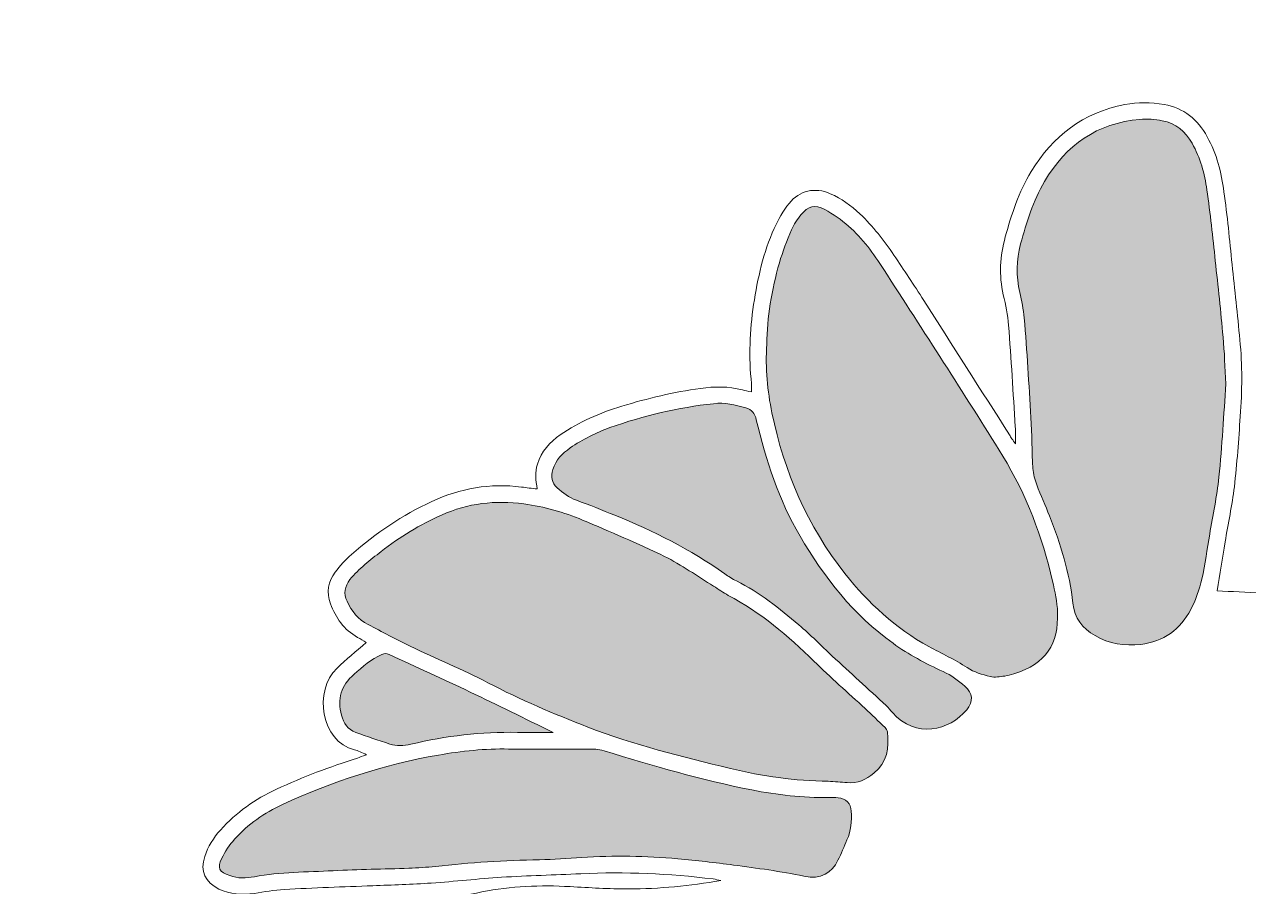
# Model space of a CAD drawing. Extents: x 36 to 261, y -263 to -69.
# Drawn here: x 36.4 to 158, y -155 to -69.4 of the extents above; entities that cross this region are included whole.
import ezdxf

# ---------------------------------------------------------------- set-up
doc = ezdxf.new("R2010")
doc.units = 0
doc.header["$MEASUREMENT"] = 0
doc.layers.add('Layer 2', color=7, linetype='Continuous', lineweight=0)

# ---------------------------------------------------------------- blocks, each defined once
blk = doc.blocks.new('Block_1')
at = {"layer": 'Layer 2', "true_color": 0xd18933, "transparency": 33554687}
h = blk.add_hatch(color=23, dxfattribs=at)
h.dxf.hatch_style = 2
edge = h.paths.add_edge_path()
edge.add_spline(control_points=[(135.71, -98.55), (135.97, -101.85), (136.18, -105.15), (136.38, -108.45), (136.48, -110.13), (136.47, -111.81), (136.57, -113.49), (136.6, -114.05), (136.76, -114.62), (136.95, -115.14), (137.34, -116.18), (137.81, -117.19), (138.22, -118.22), (139.32, -121.02), (140.22, -123.86), (140.53, -126.87), (140.69, -128.35), (141.49, -129.38), (142.74, -130.1), (144.14, -130.9), (145.67, -131.16), (147.27, -130.97), (149.54, -130.7), (151.2, -129.48), (152.25, -127.51), (152.75, -126.57), (153.1, -125.52), (153.34, -124.48), (153.68, -123.01), (153.87, -121.51), (154.12, -120.02), (154.43, -118.14), (154.85, -116.27), (155.04, -114.37), (155.35, -111.25), (155.52, -108.12), (155.73, -105.11), (155.64, -103.47), (155.59, -101.96), (155.45, -100.46), (155.23, -97.93), (154.95, -95.41), (154.68, -92.89), (154.42, -90.54), (154.18, -88.18), (153.85, -85.84), (153.61, -84.23), (153.19, -82.66), (152.38, -81.22), (151.71, -80.05), (150.75, -79.22), (149.41, -78.97), (148.69, -78.84), (147.92, -78.77), (147.19, -78.84), (142.95, -79.21), (139.87, -81.37), (137.72, -85.01), (136.57, -86.95), (135.96, -89.07), (135.35, -91.21), (134.89, -92.82), (134.92, -94.41), (135.26, -96.03), (135.43, -96.87), (135.65, -97.7), (135.71, -98.55)], knot_values=[0, 0, 0, 0, 1, 1, 1, 2, 2, 2, 3, 3, 3, 4, 4, 4, 5, 5, 5, 6, 6, 6, 7, 7, 7, 8, 8, 8, 9, 9, 9, 10, 10, 10, 11, 11, 11, 12, 12, 12, 13, 13, 13, 14, 14, 14, 15, 15, 15, 16, 16, 16, 17, 17, 17, 18, 18, 18, 19, 19, 19, 20, 20, 20, 21, 21, 21, 22, 22, 22, 22], degree=3, periodic=0)
h = blk.add_hatch(color=23, dxfattribs=at)
h.dxf.hatch_style = 2
edge = h.paths.add_edge_path()
edge.add_spline(control_points=[(117.91, -123.94), (120.23, -126.88), (122.93, -129.37), (126.24, -131.18), (127.51, -131.87), (128.82, -132.48), (130.04, -133.28), (130.71, -133.73), (131.55, -133.96), (132.34, -134.16), (132.78, -134.28), (133.29, -134.16), (133.77, -134.11), (134.08, -134.07), (134.38, -133.97), (134.68, -133.88), (137.92, -132.94), (139.11, -130.87), (139.02, -127.8), (138.98, -126.75), (138.75, -125.71), (138.51, -124.68), (137.5, -120.29), (135.93, -116.1), (133.57, -112.27), (129.72, -106.04), (125.72, -99.9), (121.76, -93.74), (120.76, -92.18), (119.67, -90.67), (118.27, -89.44), (117.55, -88.8), (116.74, -88.24), (115.9, -87.78), (114.96, -87.26), (114.22, -87.46), (113.56, -88.29), (113.19, -88.76), (112.84, -89.26), (112.61, -89.8), (112.15, -90.88), (111.72, -91.97), (111.4, -93.09), (110.63, -95.78), (110.18, -98.53), (110.15, -101.15), (109.99, -103.58), (110.21, -105.8), (110.66, -107.98), (111.87, -113.83), (114.18, -119.21), (117.91, -123.94)], knot_values=[0, 0, 0, 0, 1, 1, 1, 2, 2, 2, 3, 3, 3, 4, 4, 4, 5, 5, 5, 6, 6, 6, 7, 7, 7, 8, 8, 8, 9, 9, 9, 10, 10, 10, 11, 11, 11, 12, 12, 12, 13, 13, 13, 14, 14, 14, 15, 15, 15, 16, 16, 16, 17, 17, 17, 17], degree=3, periodic=0)
h = blk.add_hatch(color=23, dxfattribs=at)
h.dxf.hatch_style = 2
edge = h.paths.add_edge_path()
edge.add_spline(control_points=[(91.25, -116.66), (92.53, -117.11), (93.79, -117.64), (95.06, -118.15), (98.9, -119.71), (102.58, -121.55), (105.97, -123.95), (106.34, -124.22), (106.72, -124.47), (107.13, -124.67), (109.43, -125.8), (111.4, -127.4), (113.34, -129.04), (114.49, -130.01), (115.54, -131.1), (116.65, -132.13), (118.43, -133.77), (120.22, -135.4), (122, -137.04), (122.23, -137.26), (122.42, -137.51), (122.63, -137.74), (124.94, -140.37), (128.28, -139.52), (130, -137.47), (130.69, -136.64), (130.6, -135.83), (129.81, -135.12), (129.16, -134.55), (128.46, -134.04), (127.66, -133.67), (125.93, -132.87), (124.24, -131.98), (122.68, -130.86), (118.76, -128.05), (115.86, -124.34), (113.45, -120.22), (111.35, -116.62), (110.05, -112.71), (109.11, -108.66), (108.96, -108.02), (108.66, -107.66), (108.06, -107.49), (107.02, -107.19), (105.97, -106.91), (104.86, -107.07), (101.34, -107.45), (97.92, -108.26), (94.58, -109.45), (93.19, -109.95), (91.86, -110.61), (90.64, -111.46), (89.85, -112.01), (89.19, -112.66), (88.91, -113.61), (88.7, -114.31), (88.78, -114.92), (89.33, -115.41), (89.9, -115.92), (90.49, -116.39), (91.25, -116.66)], knot_values=[0, 0, 0, 0, 1, 1, 1, 2, 2, 2, 3, 3, 3, 4, 4, 4, 5, 5, 5, 6, 6, 6, 7, 7, 7, 8, 8, 8, 9, 9, 9, 10, 10, 10, 11, 11, 11, 12, 12, 12, 13, 13, 13, 14, 14, 14, 15, 15, 15, 16, 16, 16, 17, 17, 17, 18, 18, 18, 19, 19, 19, 20, 20, 20, 20], degree=3, periodic=0)
h = blk.add_hatch(color=23, dxfattribs=at)
h.dxf.hatch_style = 2
edge = h.paths.add_edge_path()
edge.add_spline(control_points=[(74.74, -131.15), (77.3, -132.38), (79.94, -133.46), (82.46, -134.78), (85.68, -136.46), (89, -137.87), (92.37, -139.18), (96.96, -140.97), (101.75, -142.12), (106.53, -143.29), (109.72, -144.08), (112.96, -144.51), (116.25, -144.56), (116.88, -144.6), (117.5, -144.63), (118.13, -144.69), (119.16, -144.78), (120, -144.41), (120.79, -143.76), (122.11, -142.67), (122.32, -141.23), (122.12, -139.66), (122.11, -139.51), (122, -139.33), (121.89, -139.22), (121.24, -138.59), (120.57, -137.96), (119.91, -137.34), (118.21, -135.77), (116.47, -134.25), (114.83, -132.64), (112.25, -130.11), (109.53, -127.79), (106.32, -126.1), (105.82, -125.83), (105.36, -125.49), (104.87, -125.19), (103.25, -124.19), (101.68, -123.07), (99.98, -122.23), (97.32, -120.93), (94.59, -119.78), (91.86, -118.63), (90, -117.85), (88.05, -117.29), (86.04, -117.02), (83.2, -116.64), (80.46, -116.95), (77.85, -118.13), (75.72, -119.1), (73.7, -120.28), (71.86, -121.74), (70.77, -122.6), (69.64, -123.44), (68.76, -124.54), (68.22, -125.21), (68.12, -125.91), (68.48, -126.69), (68.94, -127.67), (69.57, -128.49), (70.56, -129), (71.95, -129.71), (73.32, -130.47), (74.74, -131.15)], knot_values=[0, 0, 0, 0, 1, 1, 1, 2, 2, 2, 3, 3, 3, 4, 4, 4, 5, 5, 5, 6, 6, 6, 7, 7, 7, 8, 8, 8, 9, 9, 9, 10, 10, 10, 11, 11, 11, 12, 12, 12, 13, 13, 13, 14, 14, 14, 15, 15, 15, 16, 16, 16, 17, 17, 17, 18, 18, 18, 19, 19, 19, 20, 20, 20, 21, 21, 21, 21], degree=3, periodic=0)
h = blk.add_hatch(color=23, dxfattribs=at)
h.dxf.hatch_style = 2
edge = h.paths.add_edge_path()
edge.add_spline(control_points=[(74.82, -140.88), (78.29, -140.05), (81.81, -139.63), (85.39, -139.71), (86.52, -139.74), (87.65, -139.72), (88.95, -139.72), (86.07, -138.31), (83.39, -136.98), (80.7, -135.7), (78.03, -134.43), (75.33, -133.21), (72.66, -131.96), (72.38, -131.83), (72.19, -131.87), (71.94, -131.98), (70.86, -132.42), (70.03, -133.2), (69.17, -133.94), (67.88, -135.04), (67.48, -136.38), (67.92, -138.01), (68.14, -138.79), (68.54, -139.43), (69.33, -139.71), (70.45, -140.11), (71.58, -140.51), (72.72, -140.86), (73.4, -141.07), (74.1, -141.05), (74.82, -140.88)], knot_values=[0, 0, 0, 0, 1, 1, 1, 2, 2, 2, 3, 3, 3, 4, 4, 4, 5, 5, 5, 6, 6, 6, 7, 7, 7, 8, 8, 8, 9, 9, 9, 10, 10, 10, 10], degree=3, periodic=0)
h = blk.add_hatch(color=23, dxfattribs=at)
h.dxf.hatch_style = 2
edge = h.paths.add_edge_path()
edge.add_spline(control_points=[(113.84, -153.99), (115.55, -154.37), (116.58, -153.63), (117.21, -152.41), (117.55, -151.75), (117.81, -151.05), (118.11, -150.38), (118.53, -149.47), (118.58, -148.51), (118.54, -147.54), (118.5, -146.77), (118, -146.27), (117.24, -146.2), (116.93, -146.16), (116.62, -146.17), (116.3, -146.17), (113.73, -146.21), (111.18, -145.91), (108.66, -145.42), (103.69, -144.44), (98.83, -143.03), (93.99, -141.54), (93.72, -141.46), (93.44, -141.38), (93.16, -141.38), (91.28, -141.37), (89.4, -141.38), (87.52, -141.38), (87.52, -141.37), (87.52, -141.37), (87.52, -141.37), (86.52, -141.37), (85.52, -141.39), (84.52, -141.36), (82.18, -141.31), (79.85, -141.56), (77.55, -141.96), (72.17, -142.9), (67.02, -144.59), (62.06, -146.87), (60.26, -147.7), (58.64, -148.82), (57.31, -150.31), (56.8, -150.87), (56.37, -151.53), (56.03, -152.21), (55.56, -153.18), (55.78, -153.55), (56.82, -153.93), (57.63, -154.22), (58.47, -154.19), (59.27, -154.04), (61.86, -153.53), (64.49, -153.6), (67.1, -153.44), (69.61, -153.3), (72.12, -153.29), (74.62, -153.2), (75.51, -153.17), (76.39, -153.1), (77.27, -153.01), (80.69, -152.63), (84.13, -152.41), (87.58, -152.35), (88.98, -152.32), (90.37, -152.23), (91.76, -152.13), (94.96, -151.91), (98.14, -151.97), (101.33, -152.26), (103.17, -152.43), (105.01, -152.63), (106.84, -152.88), (109.18, -153.2), (111.53, -153.49), (113.84, -153.99)], knot_values=[0, 0, 0, 0, 1, 1, 1, 2, 2, 2, 3, 3, 3, 4, 4, 4, 5, 5, 5, 6, 6, 6, 7, 7, 7, 8, 8, 8, 9, 9, 9, 10, 10, 10, 11, 11, 11, 12, 12, 12, 13, 13, 13, 14, 14, 14, 15, 15, 15, 16, 16, 16, 17, 17, 17, 18, 18, 18, 19, 19, 19, 20, 20, 20, 21, 21, 21, 22, 22, 22, 23, 23, 23, 24, 24, 24, 25, 25, 25, 25], degree=3, periodic=0)
at = {"layer": 'Layer 2'}
for points, knots in [([(135.71, -98.55), (135.97, -101.85), (136.18, -105.15), (136.38, -108.45), (136.48, -110.13), (136.47, -111.81), (136.57, -113.49), (136.6, -114.05), (136.76, -114.62), (136.95, -115.14), (137.34, -116.18), (137.81, -117.19), (138.22, -118.22), (139.32, -121.02), (140.22, -123.86), (140.53, -126.87), (140.69, -128.35), (141.49, -129.38), (142.74, -130.1), (144.14, -130.9), (145.67, -131.16), (147.27, -130.97), (149.54, -130.7), (151.2, -129.48), (152.25, -127.51), (152.75, -126.57), (153.1, -125.52), (153.34, -124.48), (153.68, -123.01), (153.87, -121.51), (154.12, -120.02), (154.43, -118.14), (154.85, -116.27), (155.04, -114.37), (155.35, -111.25), (155.52, -108.12), (155.73, -105.11), (155.64, -103.47), (155.59, -101.96), (155.45, -100.46), (155.23, -97.93), (154.95, -95.41), (154.68, -92.89), (154.42, -90.54), (154.18, -88.18), (153.85, -85.84), (153.61, -84.23), (153.19, -82.66), (152.38, -81.22), (151.71, -80.05), (150.75, -79.22), (149.41, -78.97), (148.69, -78.84), (147.92, -78.77), (147.19, -78.84), (142.95, -79.21), (139.87, -81.37), (137.72, -85.01), (136.57, -86.95), (135.96, -89.07), (135.35, -91.21), (134.89, -92.82), (134.92, -94.41), (135.26, -96.03), (135.43, -96.87), (135.65, -97.7), (135.71, -98.55)], [0, 0, 0, 0, 1, 1, 1, 2, 2, 2, 3, 3, 3, 4, 4, 4, 5, 5, 5, 6, 6, 6, 7, 7, 7, 8, 8, 8, 9, 9, 9, 10, 10, 10, 11, 11, 11, 12, 12, 12, 13, 13, 13, 14, 14, 14, 15, 15, 15, 16, 16, 16, 17, 17, 17, 18, 18, 18, 19, 19, 19, 20, 20, 20, 21, 21, 21, 22, 22, 22, 22]), ([(117.91, -123.94), (120.23, -126.88), (122.93, -129.37), (126.24, -131.18), (127.51, -131.87), (128.82, -132.48), (130.04, -133.28), (130.71, -133.73), (131.55, -133.96), (132.34, -134.16), (132.78, -134.28), (133.29, -134.16), (133.77, -134.11), (134.08, -134.07), (134.38, -133.97), (134.68, -133.88), (137.92, -132.94), (139.11, -130.87), (139.02, -127.8), (138.98, -126.75), (138.75, -125.71), (138.51, -124.68), (137.5, -120.29), (135.93, -116.1), (133.57, -112.27), (129.72, -106.04), (125.72, -99.9), (121.76, -93.74), (120.76, -92.18), (119.67, -90.67), (118.27, -89.44), (117.55, -88.8), (116.74, -88.24), (115.9, -87.78), (114.96, -87.26), (114.22, -87.46), (113.56, -88.29), (113.19, -88.76), (112.84, -89.26), (112.61, -89.8), (112.15, -90.88), (111.72, -91.97), (111.4, -93.09), (110.63, -95.78), (110.18, -98.53), (110.15, -101.15), (109.99, -103.58), (110.21, -105.8), (110.66, -107.98), (111.87, -113.83), (114.18, -119.21), (117.91, -123.94)], [0, 0, 0, 0, 1, 1, 1, 2, 2, 2, 3, 3, 3, 4, 4, 4, 5, 5, 5, 6, 6, 6, 7, 7, 7, 8, 8, 8, 9, 9, 9, 10, 10, 10, 11, 11, 11, 12, 12, 12, 13, 13, 13, 14, 14, 14, 15, 15, 15, 16, 16, 16, 17, 17, 17, 17]), ([(91.25, -116.66), (92.53, -117.11), (93.79, -117.64), (95.06, -118.15), (98.9, -119.71), (102.58, -121.55), (105.97, -123.95), (106.34, -124.22), (106.72, -124.47), (107.13, -124.67), (109.43, -125.8), (111.4, -127.4), (113.34, -129.04), (114.49, -130.01), (115.54, -131.1), (116.65, -132.13), (118.43, -133.77), (120.22, -135.4), (122, -137.04), (122.23, -137.26), (122.42, -137.51), (122.63, -137.74), (124.94, -140.37), (128.28, -139.52), (130, -137.47), (130.69, -136.64), (130.6, -135.83), (129.81, -135.12), (129.16, -134.55), (128.46, -134.04), (127.66, -133.67), (125.93, -132.87), (124.24, -131.98), (122.68, -130.86), (118.76, -128.05), (115.86, -124.34), (113.45, -120.22), (111.35, -116.62), (110.05, -112.71), (109.11, -108.66), (108.96, -108.02), (108.66, -107.66), (108.06, -107.49), (107.02, -107.19), (105.97, -106.91), (104.86, -107.07), (101.34, -107.45), (97.92, -108.26), (94.58, -109.45), (93.19, -109.95), (91.86, -110.61), (90.64, -111.46), (89.85, -112.01), (89.19, -112.66), (88.91, -113.61), (88.7, -114.31), (88.78, -114.92), (89.33, -115.41), (89.9, -115.92), (90.49, -116.39), (91.25, -116.66)], [0, 0, 0, 0, 1, 1, 1, 2, 2, 2, 3, 3, 3, 4, 4, 4, 5, 5, 5, 6, 6, 6, 7, 7, 7, 8, 8, 8, 9, 9, 9, 10, 10, 10, 11, 11, 11, 12, 12, 12, 13, 13, 13, 14, 14, 14, 15, 15, 15, 16, 16, 16, 17, 17, 17, 18, 18, 18, 19, 19, 19, 20, 20, 20, 20]), ([(74.74, -131.15), (77.3, -132.38), (79.94, -133.46), (82.46, -134.78), (85.68, -136.46), (89, -137.87), (92.37, -139.18), (96.96, -140.97), (101.75, -142.12), (106.53, -143.29), (109.72, -144.08), (112.96, -144.51), (116.25, -144.56), (116.88, -144.6), (117.5, -144.63), (118.13, -144.69), (119.16, -144.78), (120, -144.41), (120.79, -143.76), (122.11, -142.67), (122.32, -141.23), (122.12, -139.66), (122.11, -139.51), (122, -139.33), (121.89, -139.22), (121.24, -138.59), (120.57, -137.96), (119.91, -137.34), (118.21, -135.77), (116.47, -134.25), (114.83, -132.64), (112.25, -130.11), (109.53, -127.79), (106.32, -126.1), (105.82, -125.83), (105.36, -125.49), (104.87, -125.19), (103.25, -124.19), (101.68, -123.07), (99.98, -122.23), (97.32, -120.93), (94.59, -119.78), (91.86, -118.63), (90, -117.85), (88.05, -117.29), (86.04, -117.02), (83.2, -116.64), (80.46, -116.95), (77.85, -118.13), (75.72, -119.1), (73.7, -120.28), (71.86, -121.74), (70.77, -122.6), (69.64, -123.44), (68.76, -124.54), (68.22, -125.21), (68.12, -125.91), (68.48, -126.69), (68.94, -127.67), (69.57, -128.49), (70.56, -129), (71.95, -129.71), (73.32, -130.47), (74.74, -131.15)], [0, 0, 0, 0, 1, 1, 1, 2, 2, 2, 3, 3, 3, 4, 4, 4, 5, 5, 5, 6, 6, 6, 7, 7, 7, 8, 8, 8, 9, 9, 9, 10, 10, 10, 11, 11, 11, 12, 12, 12, 13, 13, 13, 14, 14, 14, 15, 15, 15, 16, 16, 16, 17, 17, 17, 18, 18, 18, 19, 19, 19, 20, 20, 20, 21, 21, 21, 21]), ([(74.82, -140.88), (78.29, -140.05), (81.81, -139.63), (85.39, -139.71), (86.52, -139.74), (87.65, -139.72), (88.95, -139.72), (86.07, -138.31), (83.39, -136.98), (80.7, -135.7), (78.03, -134.43), (75.33, -133.21), (72.66, -131.96), (72.38, -131.83), (72.19, -131.87), (71.94, -131.98), (70.86, -132.42), (70.03, -133.2), (69.17, -133.94), (67.88, -135.04), (67.48, -136.38), (67.92, -138.01), (68.14, -138.79), (68.54, -139.43), (69.33, -139.71), (70.45, -140.11), (71.58, -140.51), (72.72, -140.86), (73.4, -141.07), (74.1, -141.05), (74.82, -140.88)], [0, 0, 0, 0, 1, 1, 1, 2, 2, 2, 3, 3, 3, 4, 4, 4, 5, 5, 5, 6, 6, 6, 7, 7, 7, 8, 8, 8, 9, 9, 9, 10, 10, 10, 10]), ([(113.84, -153.99), (115.55, -154.37), (116.58, -153.63), (117.21, -152.41), (117.55, -151.75), (117.81, -151.05), (118.11, -150.38), (118.53, -149.47), (118.58, -148.51), (118.54, -147.54), (118.5, -146.77), (118, -146.27), (117.24, -146.2), (116.93, -146.16), (116.62, -146.17), (116.3, -146.17), (113.73, -146.21), (111.18, -145.91), (108.66, -145.42), (103.69, -144.44), (98.83, -143.03), (93.99, -141.54), (93.72, -141.46), (93.44, -141.38), (93.16, -141.38), (91.28, -141.37), (89.4, -141.38), (87.52, -141.38), (87.52, -141.37), (87.52, -141.37), (87.52, -141.37), (86.52, -141.37), (85.52, -141.39), (84.52, -141.36), (82.18, -141.31), (79.85, -141.56), (77.55, -141.96), (72.17, -142.9), (67.02, -144.59), (62.06, -146.87), (60.26, -147.7), (58.64, -148.82), (57.31, -150.31), (56.8, -150.87), (56.37, -151.53), (56.03, -152.21), (55.56, -153.18), (55.78, -153.55), (56.82, -153.93), (57.63, -154.22), (58.47, -154.19), (59.27, -154.04), (61.86, -153.53), (64.49, -153.6), (67.1, -153.44), (69.61, -153.3), (72.12, -153.29), (74.62, -153.2), (75.51, -153.17), (76.39, -153.1), (77.27, -153.01), (80.69, -152.63), (84.13, -152.41), (87.58, -152.35), (88.98, -152.32), (90.37, -152.23), (91.76, -152.13), (94.96, -151.91), (98.14, -151.97), (101.33, -152.26), (103.17, -152.43), (105.01, -152.63), (106.84, -152.88), (109.18, -153.2), (111.53, -153.49), (113.84, -153.99)], [0, 0, 0, 0, 1, 1, 1, 2, 2, 2, 3, 3, 3, 4, 4, 4, 5, 5, 5, 6, 6, 6, 7, 7, 7, 8, 8, 8, 9, 9, 9, 10, 10, 10, 11, 11, 11, 12, 12, 12, 13, 13, 13, 14, 14, 14, 15, 15, 15, 16, 16, 16, 17, 17, 17, 18, 18, 18, 19, 19, 19, 20, 20, 20, 21, 21, 21, 22, 22, 22, 23, 23, 23, 24, 24, 24, 25, 25, 25, 25])]:
    blk.add_open_spline(points, degree=3, knots=knots, dxfattribs=at)
blk = doc.blocks.new('Block_0')
at = {"layer": 'Layer 2'}
for points, knots in [([(257.83, -130.27), (256.68, -129.38), (255.38, -128.72), (254.03, -128.17), (251.49, -127.14), (248.92, -126.23), (246.17, -125.95), (245.49, -125.88), (244.8, -125.83), (243.91, -125.76), (244.36, -125.54), (244.61, -125.42), (244.86, -125.3), (247.17, -124.19), (249.5, -123.11), (251.79, -121.95), (253.77, -120.95), (255.71, -119.87), (257.67, -118.82), (257.99, -118.65), (258.32, -118.46), (258.59, -118.21), (259.08, -117.74), (259.08, -117.16), (258.54, -116.73), (258.19, -116.46), (257.76, -116.27), (257.34, -116.1), (255.57, -115.39), (253.67, -115.36), (251.82, -115.05), (250.6, -114.85), (249.38, -115.02), (248.16, -115.03), (246.24, -115.03), (244.35, -115.07), (242.45, -115.39), (239.67, -115.86), (236.88, -116.2), (234.18, -117.1), (232.4, -117.69), (230.57, -118.12), (228.77, -118.65), (226.95, -119.2), (225.13, -119.77), (223.32, -120.37), (220.62, -121.26), (217.93, -122.2), (215.24, -123.11), (215.01, -123.19), (214.77, -123.24), (214.53, -123.3), (214.69, -122.99), (214.9, -122.82), (215.13, -122.67), (216.14, -121.98), (217.15, -121.27), (218.17, -120.6), (219.7, -119.61), (221.19, -118.53), (222.81, -117.7), (225.72, -116.2), (228.68, -114.79), (231.68, -113.48), (233.87, -112.53), (236.18, -111.87), (238.38, -110.94), (241.52, -109.63), (244.81, -108.84), (248.04, -107.83), (249.21, -107.46), (250.4, -107.17), (251.57, -106.82), (252.09, -106.66), (252.53, -106.35), (252.53, -105.76), (252.54, -105.13), (252.02, -104.93), (251.51, -104.77), (249.24, -104.03), (246.9, -103.71), (244.52, -103.82), (242.85, -103.9), (241.17, -104.09), (239.52, -104.39), (235.8, -105.07), (232.14, -106.04), (228.49, -107.06), (228.32, -107.11), (228.15, -107.13), (227.97, -107.16), (228.08, -106.96), (228.22, -106.87), (228.36, -106.79), (231.94, -104.84), (235.53, -102.93), (239.3, -101.35), (240.74, -100.75), (242.13, -100.02), (243.48, -99.23), (244.67, -98.54), (244.65, -97.61), (243.55, -96.8), (242.61, -96.1), (241.53, -95.82), (240.37, -95.71), (237.57, -95.45), (234.83, -95.84), (232.16, -96.53), (229.82, -97.13), (227.51, -97.89), (225.26, -98.76), (222.23, -99.92), (219.27, -101.26), (216.28, -102.53), (215.76, -102.75), (215.25, -103), (214.75, -103.28), (211.86, -104.9), (209.12, -106.75), (206.46, -108.72), (204.4, -110.24), (202.36, -111.8), (200.31, -113.34), (200.05, -113.53), (199.77, -113.7), (199.5, -113.87), (199.58, -113.53), (199.74, -113.3), (199.91, -113.09), (202.83, -109.36), (205.79, -105.67), (208.65, -101.89), (213, -96.16), (217.52, -90.59), (222.64, -85.52), (224.13, -84.05), (225.43, -82.42), (226.53, -80.64), (227.12, -79.67), (227.46, -78.63), (227.45, -77.48), (227.43, -76.51), (227.02, -75.83), (226.1, -75.4), (224.97, -74.87), (223.81, -74.74), (222.6, -74.87), (220.64, -75.07), (218.72, -75.43), (216.84, -76.03), (212.07, -77.56), (207.47, -79.41), (203.36, -82.34), (200.29, -84.54), (197.25, -86.75), (194.71, -89.57), (193.05, -91.41), (191.47, -93.33), (189.86, -95.21), (189.65, -95.46), (189.44, -95.71), (189.23, -95.96), (189.17, -95.93), (189.12, -95.9), (189.07, -95.86), (189.34, -95.25), (189.6, -94.63), (189.87, -94.02), (191.59, -90.16), (193.34, -86.32), (194.63, -82.3), (195.59, -79.27), (196.89, -76.4), (198.39, -73.61), (198.82, -72.81), (199.24, -71.99), (199.55, -71.14), (199.91, -70.13), (199.3, -69.42), (198.24, -69.57), (197.63, -69.66), (197.01, -69.81), (196.42, -70.01), (193.47, -71), (190.61, -72.19), (187.99, -73.89), (186.77, -74.68), (185.58, -75.52), (184.39, -76.35), (181.01, -78.74), (178.06, -81.57), (175.78, -85.06), (174.93, -86.35), (173.96, -87.54), (172.71, -88.47), (172.28, -88.79), (171.91, -89.21), (171.52, -89.58), (169.27, -91.75), (167.37, -94.2), (165.75, -96.87), (164.85, -98.33), (163.97, -99.79), (163.35, -101.39), (161.37, -106.55), (160.02, -111.87), (159.18, -117.32), (158.8, -119.77), (158.74, -122.2), (159.18, -124.64), (159.26, -125.05), (159.29, -125.46), (159.35, -125.9), (157.77, -125.81), (156.3, -125.72), (154.87, -125.64), (155.14, -124), (155.39, -122.4), (155.65, -120.8), (155.96, -118.97), (156.35, -117.16), (156.57, -115.32), (156.84, -113), (156.99, -110.66), (157.16, -108.33), (157.34, -105.8), (157.37, -103.26), (157.12, -100.73), (156.88, -98.23), (156.61, -95.74), (156.35, -93.24), (156.09, -90.83), (155.88, -88.42), (155.54, -86.02), (155.28, -84.13), (154.82, -82.27), (153.88, -80.57), (152.94, -78.86), (151.56, -77.7), (149.59, -77.36), (148.29, -77.13), (146.99, -77.14), (145.69, -77.38), (141.56, -78.16), (138.55, -80.48), (136.4, -84.02), (135.17, -86.05), (134.46, -88.26), (133.83, -90.51), (133.29, -92.42), (133.19, -94.32), (133.63, -96.26), (133.87, -97.26), (134.08, -98.27), (134.15, -99.29), (134.41, -102.64), (134.61, -106), (134.82, -109.36), (134.85, -109.86), (134.83, -110.36), (134.83, -111.05), (134.56, -110.66), (134.4, -110.41), (134.24, -110.16), (131.4, -105.71), (128.57, -101.26), (125.73, -96.81), (124.76, -95.3), (123.77, -93.8), (122.77, -92.32), (121.77, -90.85), (120.68, -89.46), (119.4, -88.23), (118.53, -87.38), (117.55, -86.7), (116.45, -86.22), (114.95, -85.55), (113.37, -85.9), (112.37, -87.18), (111.78, -87.94), (111.29, -88.79), (110.89, -89.67), (109.8, -92.07), (109.24, -94.63), (108.84, -97.23), (108.45, -99.84), (108.35, -102.45), (108.63, -105.08), (108.66, -105.34), (108.63, -105.61), (108.63, -105.91), (108.28, -105.83), (108, -105.77), (107.73, -105.7), (106.35, -105.34), (104.95, -105.35), (103.57, -105.55), (100.91, -105.91), (98.31, -106.55), (95.75, -107.32), (93.59, -107.98), (91.52, -108.86), (89.65, -110.16), (88.6, -110.89), (87.77, -111.8), (87.37, -113.06), (87.12, -113.87), (87.21, -114.67), (87.36, -115.54), (86.8, -115.47), (86.29, -115.42), (85.79, -115.35), (82.68, -114.95), (79.72, -115.46), (76.89, -116.78), (73.98, -118.14), (71.32, -119.9), (68.92, -122.04), (68.33, -122.56), (67.78, -123.16), (67.3, -123.79), (66.58, -124.73), (66.4, -125.81), (66.83, -126.94), (67.36, -128.33), (68.17, -129.52), (69.51, -130.27), (69.81, -130.44), (70.11, -130.63), (70.37, -130.79), (69.36, -131.68), (68.38, -132.47), (67.48, -133.33), (65.14, -135.58), (65.85, -140.6), (69.22, -141.43), (69.58, -141.52), (69.91, -141.72), (70.4, -141.93), (69.98, -142.08), (69.75, -142.17), (69.51, -142.25), (66.78, -143.14), (64.08, -144.12), (61.47, -145.35), (59.36, -146.33), (57.47, -147.66), (55.91, -149.4), (55.23, -150.17), (54.66, -151.02), (54.34, -152.02), (53.87, -153.48), (54.37, -154.6), (55.76, -155.26), (56.88, -155.79), (58.05, -155.87), (59.27, -155.69), (60.25, -155.55), (61.24, -155.35), (62.23, -155.3), (65.16, -155.14), (68.1, -155.05), (71.03, -154.93), (72.97, -154.85), (74.91, -154.8), (76.84, -154.67), (79.17, -154.51), (81.49, -154.24), (83.82, -154.09), (86.44, -153.93), (89.06, -153.86), (91.68, -153.74), (96.08, -153.53), (100.46, -153.73), (104.83, -154.26), (105.08, -154.29), (105.32, -154.37), (105.57, -154.42), (102.51, -154.95), (99.48, -155.24), (96.43, -155.25), (94.49, -155.26), (92.55, -155.12), (90.62, -155.02), (87.68, -154.86), (84.76, -154.95), (81.86, -155.55), (78.93, -156.14), (75.98, -156.65), (73.04, -157.18), (71.22, -157.51), (69.36, -157.65), (67.58, -158.13), (64.23, -159.03), (60.91, -160.06), (57.6, -161.12), (52.99, -162.6), (48.54, -164.5), (44.32, -166.91), (42.17, -168.13), (40.37, -169.75), (38.77, -171.56), (37.17, -173.36), (37.16, -175.62), (40.22, -176.63), (40.28, -176.65), (40.34, -176.65), (40.39, -176.66), (42, -177.03), (43.64, -177.06), (45.23, -176.71), (47.68, -176.18), (50.09, -175.5), (52.51, -174.85), (56.99, -173.64), (61.49, -172.53), (66.08, -171.83), (68.39, -171.48), (70.7, -171.15), (73.02, -170.86), (75.08, -170.6), (77.14, -170.3), (79.22, -170.19), (82.04, -170.05), (84.86, -170.06), (87.69, -170), (87.85, -170), (88.02, -170.03), (88.19, -170.05), (87.86, -170.29), (87.55, -170.41), (87.22, -170.51), (84.31, -171.43), (81.35, -172.13), (78.37, -172.74), (75.91, -173.24), (73.48, -173.8), (71.18, -174.87), (69.07, -175.85), (66.93, -176.8), (64.8, -177.75), (64.54, -177.86), (64.27, -177.97), (64, -178.01), (60.59, -178.4), (57.24, -179.07), (53.98, -180.1), (49.57, -181.5), (45.39, -183.44), (41.36, -185.72), (40.65, -186.12), (39.98, -186.63), (39.33, -187.13), (37.87, -188.27), (37.01, -189.77), (36.67, -191.58), (36.45, -192.77), (36.87, -193.65), (37.94, -194.2), (38.24, -194.36), (38.55, -194.5), (38.87, -194.63), (39.53, -194.89), (39.94, -195.32), (40.01, -196.07), (40.07, -196.89), (40.57, -197.42), (41.31, -197.72), (41.66, -197.85), (42.01, -197.97), (42.36, -198.06), (44.8, -198.69), (47.29, -198.66), (49.76, -198.48), (52.59, -198.27), (55.31, -197.55), (57.92, -196.42), (58.17, -196.31), (58.43, -196.24), (58.73, -196.14), (58.71, -196.29), (58.72, -196.35), (58.7, -196.39), (57.53, -198.09), (57, -200.05), (56.39, -201.98), (56.1, -202.92), (55.97, -203.87), (56.39, -204.82), (56.72, -205.54), (57.24, -205.94), (58.05, -205.95), (58.59, -205.95), (59.13, -205.95), (59.66, -205.95), (60.47, -207.12), (61.04, -207.32), (62.42, -206.87), (62.74, -206.77), (63.06, -206.63), (63.35, -206.46), (63.8, -206.22), (64.25, -205.96), (64.67, -205.67), (68.65, -202.94), (72.62, -200.22), (76.58, -197.48), (78.95, -195.84), (81.29, -194.16), (83.65, -192.51), (83.87, -192.36), (84.11, -192.24), (84.51, -192.01), (84.36, -192.31), (84.31, -192.44), (84.23, -192.54), (83.36, -193.8), (82.78, -195.2), (82.33, -196.64), (81.8, -198.29), (81.28, -199.96), (81.62, -201.75), (81.83, -202.87), (82, -204), (82.69, -204.96), (83.26, -205.75), (83.91, -206.47), (84.94, -206.69), (85.74, -206.86), (86.46, -206.6), (87.17, -206.29), (87.64, -206.07), (88.07, -206.01), (88.54, -206.3), (89.69, -207), (90.89, -206.98), (92.05, -206.38), (93.54, -205.6), (95.03, -204.82), (96.46, -203.94), (99.97, -201.76), (103.44, -199.52), (106.93, -197.31), (107.8, -196.76), (108.68, -196.22), (109.55, -195.69), (109.73, -195.58), (109.94, -195.52), (110.14, -195.44), (110.04, -197.27), (109.94, -199.04), (109.84, -200.8), (109.75, -202.64), (109.97, -204.44), (110.56, -206.19), (110.77, -206.84), (111.02, -207.48), (111.15, -208.15), (111.54, -210.08), (112.49, -211.73), (113.65, -213.26), (114.78, -214.75), (116.17, -215.96), (118.07, -216.43), (119.14, -216.69), (120.11, -216.57), (120.94, -215.79), (121.48, -215.28), (122.11, -215.02), (122.86, -214.96), (123.93, -214.89), (124.97, -214.6), (125.76, -213.85), (126.62, -213.02), (127.49, -212.17), (128.15, -211.19), (129.15, -209.7), (130.04, -208.13), (130.88, -206.55), (132.35, -203.78), (133.79, -200.99), (135.17, -198.18), (136.81, -194.83), (138.53, -191.51), (139.82, -188), (139.89, -187.79), (139.99, -187.6), (140.17, -187.22), (140.27, -187.53), (140.31, -187.64), (140.34, -187.75), (140.95, -189.87), (141.83, -191.88), (143.11, -193.68), (145.48, -197.02), (148.73, -198.65), (152.85, -198.48), (153.56, -198.45), (154.27, -198.5), (154.98, -198.53), (156.44, -198.6), (157.88, -198.68), (159.33, -198.75), (161.08, -198.83), (162.65, -198.28), (164.13, -197.43), (166.82, -195.87), (168.74, -193.65), (169.77, -190.69), (170.43, -188.8), (171.04, -186.9), (170.79, -184.85), (170.77, -184.71), (170.81, -184.56), (170.83, -184.41), (170.89, -184.4), (170.95, -184.39), (171.02, -184.38), (171.63, -185.84), (172.36, -187.27), (172.84, -188.78), (174.87, -195.13), (176.4, -201.63), (177.61, -208.19), (178.63, -213.7), (179.48, -219.26), (180.15, -224.83), (180.89, -230.94), (181.33, -237.09), (181.93, -243.22), (182.32, -247.19), (182.78, -251.16), (183.21, -255.12), (183.46, -257.42), (183.74, -259.71), (183.98, -262.01), (184.13, -263.44), (183.97, -263.5), (185.52, -263.41), (187.6, -263.29), (189.67, -263.13), (191.74, -262.97), (192.45, -262.91), (193.16, -262.82), (193.85, -262.68), (194.38, -262.57), (194.49, -262.31), (194.39, -261.79), (194.2, -260.76), (193.97, -259.73), (193.82, -258.69), (193.43, -255.87), (193.04, -253.04), (192.69, -250.21), (192.37, -247.64), (192.12, -245.06), (191.79, -242.48), (191.32, -238.75), (190.84, -235.02), (190.32, -231.29), (189.74, -227.23), (189.15, -223.17), (188.48, -219.12), (187.78, -214.88), (186.95, -210.65), (186.22, -206.41), (185.14, -200.12), (183.89, -193.86), (181.91, -187.77), (181.03, -185.04), (180.17, -182.3), (179.27, -179.47), (180.55, -177.94), (181.24, -176.02), (181.77, -174.02), (182.03, -173.03), (182.42, -172.83), (183.38, -173.22), (186.94, -174.67), (190.47, -176.19), (193.91, -177.91), (195.69, -178.8), (197.47, -179.74), (199.34, -180.41), (205.06, -182.49), (210.86, -184.33), (216.8, -185.75), (221.65, -186.91), (226.54, -187.51), (231.53, -187.29), (232.73, -187.24), (233.82, -186.88), (234.9, -186.45), (235.77, -186.1), (236.16, -185.38), (236.02, -184.46), (235.95, -184.05), (235.76, -183.65), (235.61, -183.26), (235.52, -183), (235.4, -182.76), (235.28, -182.48), (235.54, -182.36), (235.71, -182.24), (235.9, -182.21), (236.52, -182.12), (237.14, -182.02), (237.76, -181.98), (239.23, -181.88), (240.19, -181.2), (240.6, -179.81), (240.77, -179.22), (240.84, -178.57), (240.84, -177.95), (240.83, -176.57), (240.28, -175.35), (239.52, -174.22), (235.85, -168.71), (231.15, -164.3), (225.37, -161.07), (223.63, -160.1), (221.84, -159.21), (220.01, -158.44), (217.02, -157.17), (213.81, -156.77), (210.66, -156.13), (210.06, -156.01), (209.46, -155.9), (208.85, -155.79), (210.23, -155.53), (211.58, -155.34), (212.93, -155.29), (216.44, -155.17), (219.95, -155.07), (223.45, -155.04), (226.48, -155.02), (229.5, -155.06), (232.52, -155.17), (234.89, -155.26), (237.26, -155.26), (239.61, -155.04), (240.55, -154.95), (241.47, -154.76), (242.38, -154.54), (243.31, -154.32), (244.17, -153.94), (244.84, -153.23), (245.74, -152.27), (246, -151.17), (245.6, -149.91), (245.27, -148.86), (244.62, -148.05), (243.74, -147.42), (242.29, -146.4), (240.76, -145.49), (239.09, -144.91), (236.88, -144.15), (234.66, -143.42), (232.42, -142.79), (228.92, -141.81), (225.33, -141.7), (221.73, -141.85), (220.48, -141.9), (219.23, -141.97), (217.98, -142.03), (218.27, -141.88), (218.57, -141.79), (218.87, -141.72), (220.47, -141.33), (222.08, -140.96), (223.68, -140.57), (225.51, -140.13), (227.32, -139.62), (229.16, -139.25), (230.77, -138.91), (232.41, -138.71), (234.05, -138.46), (235.65, -138.22), (237.25, -137.96), (238.86, -137.76), (239.73, -137.65), (240.62, -137.64), (241.5, -137.59), (244.38, -137.43), (247.25, -137.28), (250.12, -137.12), (252.17, -137), (254.22, -136.89), (256.26, -136.72), (256.99, -136.65), (257.73, -136.49), (258.42, -136.24), (260.18, -135.6), (260.81, -133.64), (259.7, -132.12), (259.18, -131.42), (258.53, -130.8), (257.83, -130.27)], [0, 0, 0, 0, 1, 1, 1, 2, 2, 2, 3, 3, 3, 4, 4, 4, 5, 5, 5, 6, 6, 6, 7, 7, 7, 8, 8, 8, 9, 9, 9, 10, 10, 10, 11, 11, 11, 12, 12, 12, 13, 13, 13, 14, 14, 14, 15, 15, 15, 16, 16, 16, 17, 17, 17, 18, 18, 18, 19, 19, 19, 20, 20, 20, 21, 21, 21, 22, 22, 22, 23, 23, 23, 24, 24, 24, 25, 25, 25, 26, 26, 26, 27, 27, 27, 28, 28, 28, 29, 29, 29, 30, 30, 30, 31, 31, 31, 32, 32, 32, 33, 33, 33, 34, 34, 34, 35, 35, 35, 36, 36, 36, 37, 37, 37, 38, 38, 38, 39, 39, 39, 40, 40, 40, 41, 41, 41, 42, 42, 42, 43, 43, 43, 44, 44, 44, 45, 45, 45, 46, 46, 46, 47, 47, 47, 48, 48, 48, 49, 49, 49, 50, 50, 50, 51, 51, 51, 52, 52, 52, 53, 53, 53, 54, 54, 54, 55, 55, 55, 56, 56, 56, 57, 57, 57, 58, 58, 58, 59, 59, 59, 60, 60, 60, 61, 61, 61, 62, 62, 62, 63, 63, 63, 64, 64, 64, 65, 65, 65, 66, 66, 66, 67, 67, 67, 68, 68, 68, 69, 69, 69, 70, 70, 70, 71, 71, 71, 72, 72, 72, 73, 73, 73, 74, 74, 74, 75, 75, 75, 76, 76, 76, 77, 77, 77, 78, 78, 78, 79, 79, 79, 80, 80, 80, 81, 81, 81, 82, 82, 82, 83, 83, 83, 84, 84, 84, 85, 85, 85, 86, 86, 86, 87, 87, 87, 88, 88, 88, 89, 89, 89, 90, 90, 90, 91, 91, 91, 92, 92, 92, 93, 93, 93, 94, 94, 94, 95, 95, 95, 96, 96, 96, 97, 97, 97, 98, 98, 98, 99, 99, 99, 100, 100, 100, 101, 101, 101, 102, 102, 102, 103, 103, 103, 104, 104, 104, 105, 105, 105, 106, 106, 106, 107, 107, 107, 108, 108, 108, 109, 109, 109, 110, 110, 110, 111, 111, 111, 112, 112, 112, 113, 113, 113, 114, 114, 114, 115, 115, 115, 116, 116, 116, 117, 117, 117, 118, 118, 118, 119, 119, 119, 120, 120, 120, 121, 121, 121, 122, 122, 122, 123, 123, 123, 124, 124, 124, 125, 125, 125, 126, 126, 126, 127, 127, 127, 128, 128, 128, 129, 129, 129, 130, 130, 130, 131, 131, 131, 132, 132, 132, 133, 133, 133, 134, 134, 134, 135, 135, 135, 136, 136, 136, 137, 137, 137, 138, 138, 138, 139, 139, 139, 140, 140, 140, 141, 141, 141, 142, 142, 142, 143, 143, 143, 144, 144, 144, 145, 145, 145, 146, 146, 146, 147, 147, 147, 148, 148, 148, 149, 149, 149, 150, 150, 150, 151, 151, 151, 152, 152, 152, 153, 153, 153, 154, 154, 154, 155, 155, 155, 156, 156, 156, 157, 157, 157, 158, 158, 158, 159, 159, 159, 160, 160, 160, 161, 161, 161, 162, 162, 162, 163, 163, 163, 164, 164, 164, 165, 165, 165, 166, 166, 166, 167, 167, 167, 168, 168, 168, 169, 169, 169, 170, 170, 170, 171, 171, 171, 172, 172, 172, 173, 173, 173, 174, 174, 174, 175, 175, 175, 176, 176, 176, 177, 177, 177, 178, 178, 178, 179, 179, 179, 180, 180, 180, 181, 181, 181, 182, 182, 182, 183, 183, 183, 184, 184, 184, 185, 185, 185, 186, 186, 186, 187, 187, 187, 188, 188, 188, 189, 189, 189, 190, 190, 190, 191, 191, 191, 192, 192, 192, 193, 193, 193, 194, 194, 194, 195, 195, 195, 196, 196, 196, 197, 197, 197, 198, 198, 198, 199, 199, 199, 200, 200, 200, 201, 201, 201, 202, 202, 202, 203, 203, 203, 204, 204, 204, 205, 205, 205, 206, 206, 206, 207, 207, 207, 208, 208, 208, 209, 209, 209, 210, 210, 210, 211, 211, 211, 212, 212, 212, 213, 213, 213, 214, 214, 214, 215, 215, 215, 216, 216, 216, 217, 217, 217, 218, 218, 218, 219, 219, 219, 220, 220, 220, 221, 221, 221, 222, 222, 222, 223, 223, 223, 224, 224, 224, 225, 225, 225, 226, 226, 226, 227, 227, 227, 228, 228, 228, 229, 229, 229, 230, 230, 230, 231, 231, 231, 232, 232, 232, 233, 233, 233, 234, 234, 234, 235, 235, 235, 236, 236, 236, 237, 237, 237, 238, 238, 238, 239, 239, 239, 240, 240, 240, 241, 241, 241, 242, 242, 242, 243, 243, 243, 244, 244, 244, 245, 245, 245, 246, 246, 246, 247, 247, 247, 248, 248, 248, 249, 249, 249, 250, 250, 250, 251, 251, 251, 252, 252, 252, 253, 253, 253, 254, 254, 254, 255, 255, 255, 256, 256, 256, 257, 257, 257, 258, 258, 258, 259, 259, 259, 260, 260, 260, 261, 261, 261, 262, 262, 262, 263, 263, 263, 264, 264, 264, 265, 265, 265, 266, 266, 266, 266]), ([(135.35, -91.21), (135.96, -89.07), (136.57, -86.95), (137.72, -85.01), (139.87, -81.37), (142.95, -79.21), (147.19, -78.84), (147.92, -78.77), (148.69, -78.84), (149.41, -78.97), (150.75, -79.22), (151.71, -80.05), (152.38, -81.22), (153.19, -82.66), (153.61, -84.23), (153.85, -85.84), (154.18, -88.18), (154.42, -90.54), (154.68, -92.89), (154.95, -95.41), (155.23, -97.93), (155.45, -100.46), (155.59, -101.96), (155.64, -103.47), (155.73, -105.11), (155.52, -108.12), (155.35, -111.25), (155.04, -114.37), (154.85, -116.27), (154.43, -118.14), (154.12, -120.02), (153.87, -121.51), (153.68, -123.01), (153.34, -124.48), (153.1, -125.52), (152.75, -126.57), (152.25, -127.51), (151.2, -129.48), (149.54, -130.7), (147.27, -130.97), (145.67, -131.16), (144.14, -130.9), (142.74, -130.1), (141.49, -129.38), (140.69, -128.35), (140.53, -126.87), (140.22, -123.86), (139.32, -121.02), (138.22, -118.22), (137.81, -117.19), (137.34, -116.18), (136.95, -115.14), (136.76, -114.62), (136.6, -114.05), (136.57, -113.49), (136.47, -111.81), (136.48, -110.13), (136.38, -108.45), (136.18, -105.15), (135.97, -101.85), (135.71, -98.55), (135.65, -97.7), (135.43, -96.87), (135.26, -96.03), (134.92, -94.41), (134.89, -92.82), (135.35, -91.21)], [0, 0, 0, 0, 1, 1, 1, 2, 2, 2, 3, 3, 3, 4, 4, 4, 5, 5, 5, 6, 6, 6, 7, 7, 7, 8, 8, 8, 9, 9, 9, 10, 10, 10, 11, 11, 11, 12, 12, 12, 13, 13, 13, 14, 14, 14, 15, 15, 15, 16, 16, 16, 17, 17, 17, 18, 18, 18, 19, 19, 19, 20, 20, 20, 21, 21, 21, 22, 22, 22, 22]), ([(110.15, -101.15), (110.18, -98.53), (110.63, -95.78), (111.4, -93.09), (111.72, -91.97), (112.15, -90.88), (112.61, -89.8), (112.84, -89.26), (113.19, -88.76), (113.56, -88.29), (114.22, -87.46), (114.96, -87.26), (115.9, -87.78), (116.74, -88.24), (117.55, -88.8), (118.27, -89.44), (119.67, -90.67), (120.76, -92.18), (121.76, -93.74), (125.72, -99.9), (129.72, -106.04), (133.57, -112.27), (135.93, -116.1), (137.5, -120.29), (138.51, -124.68), (138.75, -125.71), (138.98, -126.75), (139.02, -127.8), (139.11, -130.87), (137.92, -132.94), (134.68, -133.88), (134.38, -133.97), (134.08, -134.07), (133.77, -134.11), (133.29, -134.16), (132.78, -134.28), (132.34, -134.16), (131.55, -133.96), (130.71, -133.73), (130.04, -133.28), (128.82, -132.48), (127.51, -131.87), (126.24, -131.18), (122.93, -129.37), (120.23, -126.88), (117.91, -123.94), (114.18, -119.21), (111.87, -113.83), (110.66, -107.98), (110.21, -105.8), (109.99, -103.58), (110.15, -101.15)], [0, 0, 0, 0, 1, 1, 1, 2, 2, 2, 3, 3, 3, 4, 4, 4, 5, 5, 5, 6, 6, 6, 7, 7, 7, 8, 8, 8, 9, 9, 9, 10, 10, 10, 11, 11, 11, 12, 12, 12, 13, 13, 13, 14, 14, 14, 15, 15, 15, 16, 16, 16, 17, 17, 17, 17]), ([(88.91, -113.61), (89.19, -112.66), (89.85, -112.01), (90.64, -111.46), (91.86, -110.61), (93.19, -109.95), (94.58, -109.45), (97.92, -108.26), (101.34, -107.45), (104.86, -107.07), (105.97, -106.91), (107.02, -107.19), (108.06, -107.49), (108.66, -107.66), (108.96, -108.02), (109.11, -108.66), (110.05, -112.71), (111.35, -116.62), (113.45, -120.22), (115.86, -124.34), (118.76, -128.05), (122.68, -130.86), (124.24, -131.98), (125.93, -132.87), (127.66, -133.67), (128.46, -134.04), (129.16, -134.55), (129.81, -135.12), (130.6, -135.83), (130.69, -136.64), (130, -137.47), (128.28, -139.52), (124.94, -140.37), (122.63, -137.74), (122.42, -137.51), (122.23, -137.26), (122, -137.04), (120.22, -135.4), (118.43, -133.77), (116.65, -132.13), (115.54, -131.1), (114.49, -130.01), (113.34, -129.04), (111.4, -127.4), (109.43, -125.8), (107.13, -124.67), (106.72, -124.47), (106.34, -124.22), (105.97, -123.95), (102.58, -121.55), (98.9, -119.71), (95.06, -118.15), (93.79, -117.64), (92.53, -117.11), (91.25, -116.66), (90.49, -116.39), (89.9, -115.92), (89.33, -115.41), (88.78, -114.92), (88.7, -114.31), (88.91, -113.61)], [0, 0, 0, 0, 1, 1, 1, 2, 2, 2, 3, 3, 3, 4, 4, 4, 5, 5, 5, 6, 6, 6, 7, 7, 7, 8, 8, 8, 9, 9, 9, 10, 10, 10, 11, 11, 11, 12, 12, 12, 13, 13, 13, 14, 14, 14, 15, 15, 15, 16, 16, 16, 17, 17, 17, 18, 18, 18, 19, 19, 19, 20, 20, 20, 20]), ([(68.48, -126.69), (68.12, -125.91), (68.22, -125.21), (68.76, -124.54), (69.64, -123.44), (70.77, -122.6), (71.86, -121.74), (73.7, -120.28), (75.72, -119.1), (77.85, -118.13), (80.46, -116.95), (83.2, -116.64), (86.04, -117.02), (88.05, -117.29), (90, -117.85), (91.86, -118.63), (94.59, -119.78), (97.32, -120.93), (99.98, -122.23), (101.68, -123.07), (103.25, -124.19), (104.87, -125.19), (105.36, -125.49), (105.82, -125.83), (106.32, -126.1), (109.53, -127.79), (112.25, -130.11), (114.83, -132.64), (116.47, -134.25), (118.21, -135.77), (119.91, -137.34), (120.57, -137.96), (121.24, -138.59), (121.89, -139.22), (122, -139.33), (122.11, -139.51), (122.12, -139.66), (122.32, -141.23), (122.11, -142.67), (120.79, -143.76), (120, -144.41), (119.16, -144.78), (118.13, -144.69), (117.5, -144.63), (116.88, -144.6), (116.25, -144.56), (112.96, -144.51), (109.72, -144.08), (106.53, -143.29), (101.75, -142.12), (96.96, -140.97), (92.37, -139.18), (89, -137.87), (85.68, -136.46), (82.46, -134.78), (79.94, -133.46), (77.3, -132.38), (74.74, -131.15), (73.32, -130.47), (71.95, -129.71), (70.56, -129), (69.57, -128.49), (68.94, -127.67), (68.48, -126.69)], [0, 0, 0, 0, 1, 1, 1, 2, 2, 2, 3, 3, 3, 4, 4, 4, 5, 5, 5, 6, 6, 6, 7, 7, 7, 8, 8, 8, 9, 9, 9, 10, 10, 10, 11, 11, 11, 12, 12, 12, 13, 13, 13, 14, 14, 14, 15, 15, 15, 16, 16, 16, 17, 17, 17, 18, 18, 18, 19, 19, 19, 20, 20, 20, 21, 21, 21, 21]), ([(69.33, -139.71), (68.54, -139.43), (68.14, -138.79), (67.92, -138.01), (67.48, -136.38), (67.88, -135.04), (69.17, -133.94), (70.03, -133.2), (70.86, -132.42), (71.94, -131.98), (72.19, -131.87), (72.38, -131.83), (72.66, -131.96), (75.33, -133.21), (78.03, -134.43), (80.7, -135.7), (83.39, -136.98), (86.07, -138.31), (88.95, -139.72), (87.65, -139.72), (86.52, -139.74), (85.39, -139.71), (81.81, -139.63), (78.29, -140.05), (74.82, -140.88), (74.1, -141.05), (73.4, -141.07), (72.72, -140.86), (71.58, -140.51), (70.45, -140.11), (69.33, -139.71)], [0, 0, 0, 0, 1, 1, 1, 2, 2, 2, 3, 3, 3, 4, 4, 4, 5, 5, 5, 6, 6, 6, 7, 7, 7, 8, 8, 8, 9, 9, 9, 10, 10, 10, 10]), ([(101.33, -152.26), (98.14, -151.97), (94.96, -151.91), (91.76, -152.13), (90.37, -152.23), (88.98, -152.32), (87.58, -152.35), (84.13, -152.41), (80.69, -152.63), (77.27, -153.01), (76.39, -153.1), (75.51, -153.17), (74.62, -153.2), (72.12, -153.29), (69.61, -153.3), (67.1, -153.44), (64.49, -153.6), (61.86, -153.53), (59.27, -154.04), (58.47, -154.19), (57.63, -154.22), (56.82, -153.93), (55.78, -153.55), (55.56, -153.18), (56.03, -152.21), (56.37, -151.53), (56.8, -150.87), (57.31, -150.31), (58.64, -148.82), (60.26, -147.7), (62.06, -146.87), (67.02, -144.59), (72.17, -142.9), (77.55, -141.96), (79.85, -141.56), (82.18, -141.31), (84.52, -141.36), (85.52, -141.39), (86.52, -141.37), (87.52, -141.37), (87.52, -141.37), (87.52, -141.37), (87.52, -141.38), (89.4, -141.38), (91.28, -141.37), (93.16, -141.38), (93.44, -141.38), (93.72, -141.46), (93.99, -141.54), (98.83, -143.03), (103.69, -144.44), (108.66, -145.42), (111.18, -145.91), (113.73, -146.21), (116.3, -146.17), (116.62, -146.17), (116.93, -146.16), (117.24, -146.2), (118, -146.27), (118.5, -146.77), (118.54, -147.54), (118.58, -148.51), (118.53, -149.47), (118.11, -150.38), (117.81, -151.05), (117.55, -151.75), (117.21, -152.41), (116.58, -153.63), (115.55, -154.37), (113.84, -153.99), (111.53, -153.49), (109.18, -153.2), (106.84, -152.88), (105.01, -152.63), (103.17, -152.43), (101.33, -152.26)], [0, 0, 0, 0, 1, 1, 1, 2, 2, 2, 3, 3, 3, 4, 4, 4, 5, 5, 5, 6, 6, 6, 7, 7, 7, 8, 8, 8, 9, 9, 9, 10, 10, 10, 11, 11, 11, 12, 12, 12, 13, 13, 13, 14, 14, 14, 15, 15, 15, 16, 16, 16, 17, 17, 17, 18, 18, 18, 19, 19, 19, 20, 20, 20, 21, 21, 21, 22, 22, 22, 23, 23, 23, 24, 24, 24, 25, 25, 25, 25])]:
    blk.add_open_spline(points, degree=3, knots=knots, dxfattribs=at)
blk.add_blockref('Block_1', (0, 0), dxfattribs=at)

msp = doc.modelspace()

# ---------------------------------------------------------------- block references
at = {"layer": 'Layer 2'}
msp.add_blockref('Block_0', (0, 0), dxfattribs=at)

doc.saveas('drawing.dxf')
